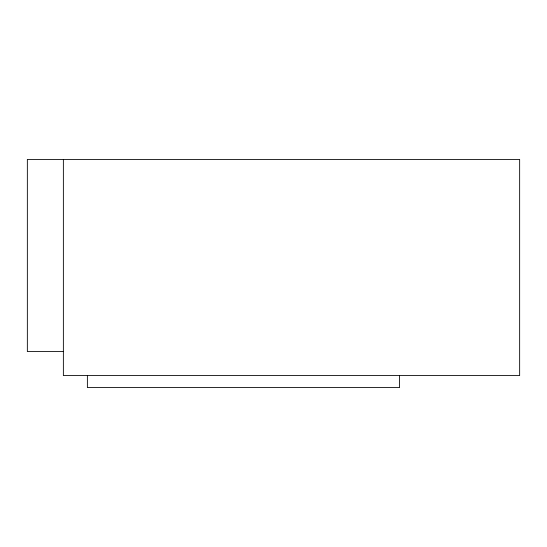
<?xml version="1.0" encoding="UTF-8"?>
<svg xmlns="http://www.w3.org/2000/svg" width="547" height="547" viewBox="0 0 547 547"><rect width="100%" height="100%" fill="white"/><g stroke="black" fill="none" stroke-linecap="round" stroke-linejoin="round"><path stroke-width="0.82" d="M63.37 351.55L27.35 351.55L27.35 159.43L519.65 159.43L519.65 375.563L63.37 375.563L63.37 159.43M399.577 375.563L399.577 387.57L87.383 387.57L87.383 375.563"/></g></svg>
